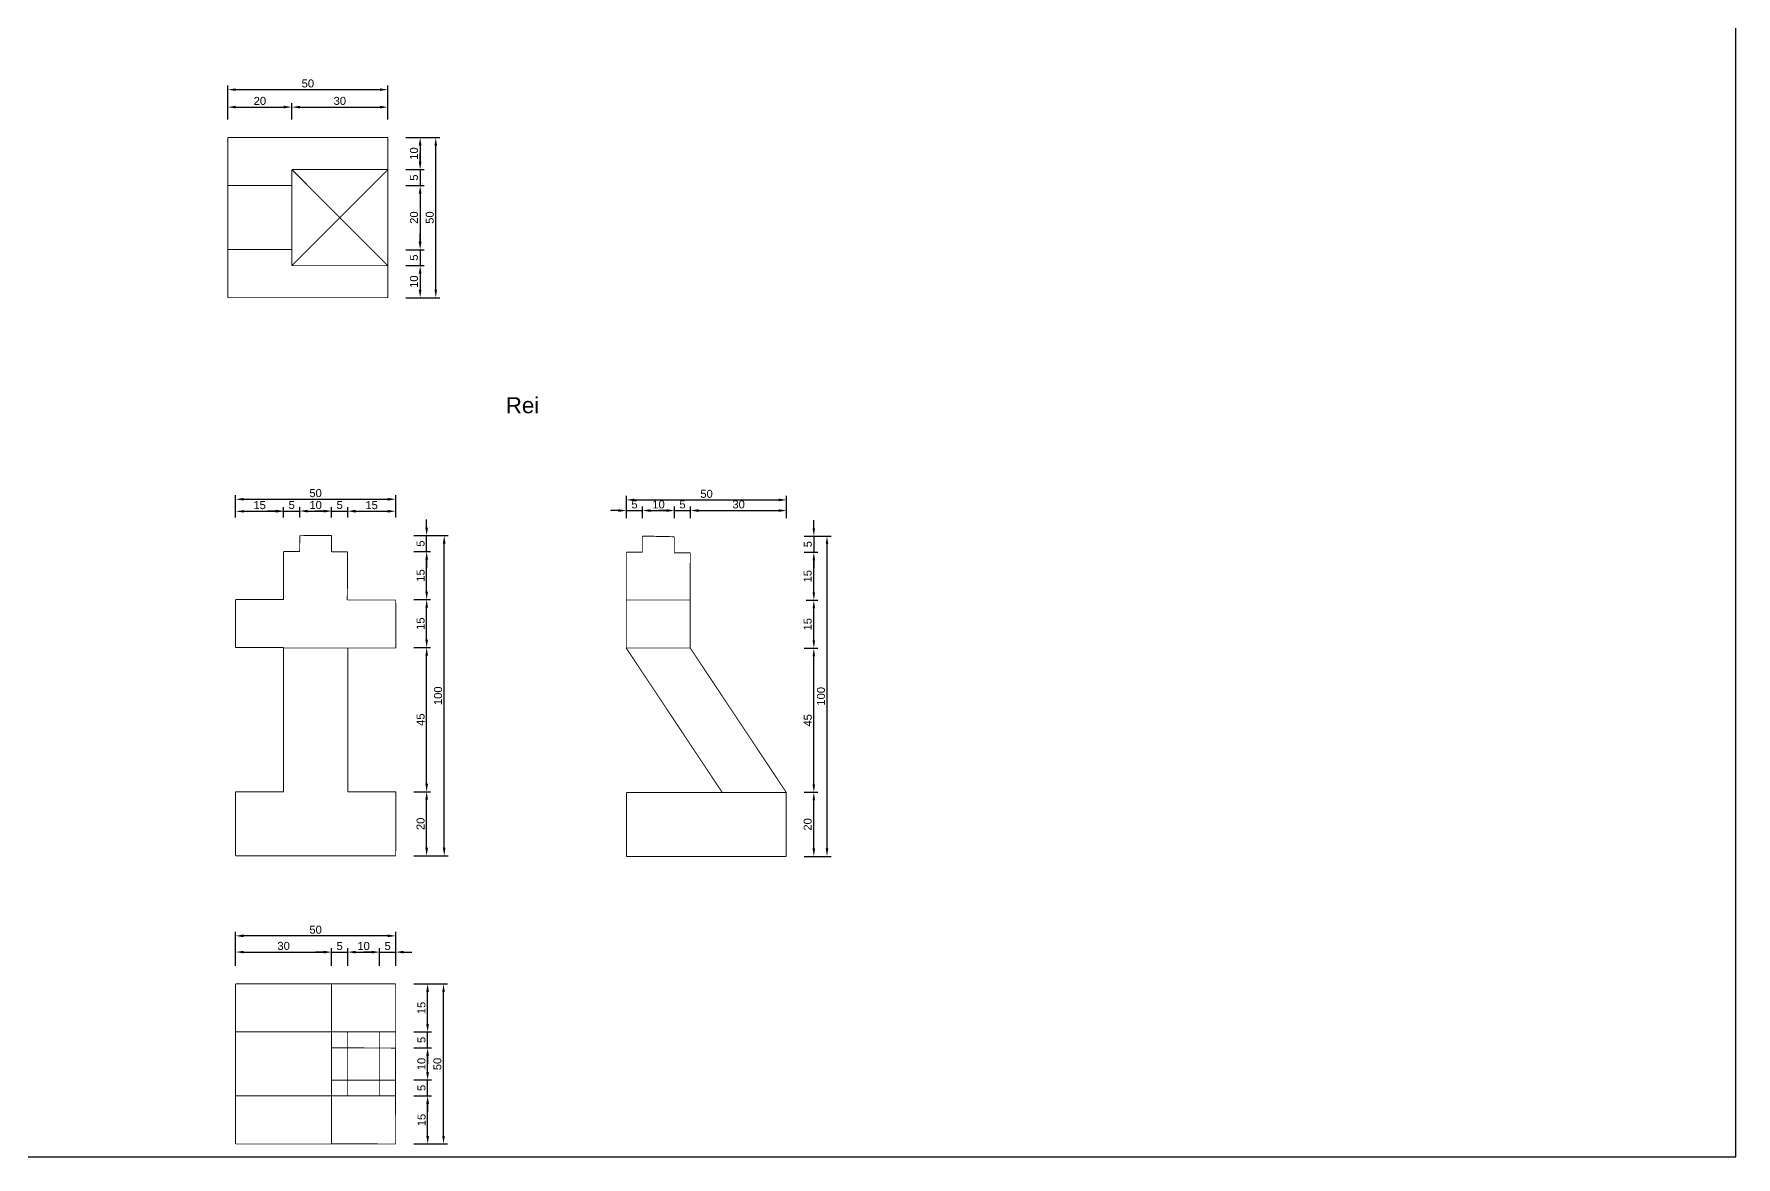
# Model space of a CAD drawing. Header units: millimetres. Extents: x 30 to 267, y 21 to 189.
# Drawn here: x 148.5 to 267.3, y 21 to 99.4 of the extents above; entities that cross this region are included whole.
import ezdxf

# ---------------------------------------------------------------- set-up
doc = ezdxf.new("R2010")
doc.units = ezdxf.units.MM
doc.styles.add('Anotativo', font='arial.ttf')
doc.styles.get("Standard").update_dxf_attribs({"font": 'arial.ttf'})
doc.dimstyles.new('ISO-25', dxfattribs={"dimtxt": 2.5, "dimasz": 2.5, "dimexe": 1.25, "dimexo": 0.625, "dimtad": 1, "dimtxsty": 'Standard', "dimcen": 2.5, "dimadec": 0, "dimazin": 0, "dimtfac": 1, "dimtmove": 0, "dimatfit": 1, "dimfxl": 1, "dimarcsym": 0})

# ---------------------------------------------------------------- blocks, each defined once
blk = doc.blocks.new('*D290')
at = {"color": 0, "lineweight": -2, "transparency": 16777216}
for p, q in [((175.01, 33.08), (177.37, 33.08)), ((177.09, 22.46), (177.09, 32.52)), ((175.01, 21.91), (177.37, 21.91))]:
    blk.add_line(p, q, dxfattribs=at)
at = {"color": 0, "transparency": 16777216}
for points in [[(177, 32.52), (177.18, 32.52), (177.09, 33.08)], [(177, 22.46), (177.18, 22.46), (177.09, 21.91)]]:
    blk.add_solid(points, dxfattribs=at)
at = {"layer": 'Defpoints', "color": 0, "transparency": 16777216}
for p in [(174.87, 33.08), (177.09, 33.08), (174.87, 21.91)]:
    blk.add_point(p, dxfattribs=at)
at = {"color": 0, "transparency": 16777216, "insert": (176.66, 27.49), "char_height": 0.559, "attachment_point": 5, "rotation": 90}
blk.add_mtext('50', dxfattribs=at)
blk = doc.blocks.new('*D291')
at = {"color": 0, "lineweight": -2, "transparency": 16777216}
for p, q in [((175.01, 25.26), (176.26, 25.26)), ((175.98, 22.46), (175.98, 24.7)), ((175.01, 21.91), (176.26, 21.91))]:
    blk.add_line(p, q, dxfattribs=at)
at = {"color": 0, "transparency": 16777216}
for points in [[(175.89, 24.7), (176.08, 24.7), (175.98, 25.26)], [(175.89, 22.46), (176.08, 22.46), (175.98, 21.91)]]:
    blk.add_solid(points, dxfattribs=at)
at = {"layer": 'Defpoints', "color": 0, "transparency": 16777216}
for p in [(174.87, 25.26), (175.98, 25.26), (174.87, 21.91)]:
    blk.add_point(p, dxfattribs=at)
at = {"color": 0, "transparency": 16777216, "insert": (175.56, 23.58), "char_height": 0.559, "attachment_point": 5, "rotation": 90}
blk.add_mtext('15', dxfattribs=at)
blk = doc.blocks.new('*D292')
at = {"color": 0, "lineweight": -2, "transparency": 16777216}
for p, q in [((175.98, 26.93), (175.98, 27.49)), ((175.01, 26.38), (176.26, 26.38)), ((175.98, 25.26), (175.98, 26.38)), ((175.01, 25.26), (176.26, 25.26)), ((175.98, 24.7), (175.98, 24.14))]:
    blk.add_line(p, q, dxfattribs=at)
at = {"color": 0, "transparency": 16777216}
for points in [[(175.88, 26.93), (176.07, 26.93), (175.98, 26.38)], [(175.88, 24.7), (176.07, 24.7), (175.98, 25.26)]]:
    blk.add_solid(points, dxfattribs=at)
at = {"layer": 'Defpoints', "color": 0, "transparency": 16777216}
for p in [(174.87, 26.38), (175.98, 26.38), (174.87, 25.26)]:
    blk.add_point(p, dxfattribs=at)
at = {"color": 0, "transparency": 16777216, "insert": (175.55, 25.82), "char_height": 0.559, "attachment_point": 5, "rotation": 90}
blk.add_mtext('5', dxfattribs=at)
blk = doc.blocks.new('*D293')
at = {"color": 0, "lineweight": -2, "transparency": 16777216}
for p, q in [((175.01, 28.61), (176.26, 28.61)), ((175.98, 26.93), (175.98, 28.05)), ((175.01, 26.38), (176.26, 26.38))]:
    blk.add_line(p, q, dxfattribs=at)
at = {"color": 0, "transparency": 16777216}
for points in [[(175.88, 28.05), (176.07, 28.05), (175.98, 28.61)], [(175.88, 26.93), (176.07, 26.93), (175.98, 26.38)]]:
    blk.add_solid(points, dxfattribs=at)
at = {"layer": 'Defpoints', "color": 0, "transparency": 16777216}
for p in [(174.87, 28.61), (175.98, 28.61), (174.87, 26.38)]:
    blk.add_point(p, dxfattribs=at)
at = {"color": 0, "transparency": 16777216, "insert": (175.55, 27.49), "char_height": 0.559, "attachment_point": 5, "rotation": 90}
blk.add_mtext('10', dxfattribs=at)
blk = doc.blocks.new('*D294')
at = {"color": 0, "lineweight": -2, "transparency": 16777216}
for p, q in [((175.01, 29.73), (176.26, 29.73)), ((175.98, 30.29), (175.98, 30.85)), ((175.98, 28.61), (175.98, 29.73)), ((175.01, 28.61), (176.26, 28.61)), ((175.98, 28.05), (175.98, 27.49))]:
    blk.add_line(p, q, dxfattribs=at)
at = {"color": 0, "transparency": 16777216}
for points in [[(175.88, 30.29), (176.07, 30.29), (175.98, 29.73)], [(175.88, 28.05), (176.07, 28.05), (175.98, 28.61)]]:
    blk.add_solid(points, dxfattribs=at)
at = {"layer": 'Defpoints', "color": 0, "transparency": 16777216}
for p in [(174.87, 29.73), (175.98, 29.73), (174.87, 28.61)]:
    blk.add_point(p, dxfattribs=at)
at = {"color": 0, "transparency": 16777216, "insert": (175.55, 29.17), "char_height": 0.559, "attachment_point": 5, "rotation": 90}
blk.add_mtext('5', dxfattribs=at)
blk = doc.blocks.new('*D295')
at = {"color": 0, "lineweight": -2, "transparency": 16777216}
for p, q in [((175.01, 33.08), (176.26, 33.08)), ((175.98, 30.29), (175.98, 32.52)), ((175.01, 29.73), (176.26, 29.73))]:
    blk.add_line(p, q, dxfattribs=at)
at = {"color": 0, "transparency": 16777216}
for points in [[(175.88, 32.52), (176.07, 32.52), (175.98, 33.08)], [(175.88, 30.29), (176.07, 30.29), (175.98, 29.73)]]:
    blk.add_solid(points, dxfattribs=at)
at = {"layer": 'Defpoints', "color": 0, "transparency": 16777216}
for p in [(174.87, 33.08), (175.98, 33.08), (174.87, 29.73)]:
    blk.add_point(p, dxfattribs=at)
at = {"color": 0, "transparency": 16777216, "insert": (175.55, 31.4), "char_height": 0.559, "attachment_point": 5, "rotation": 90}
blk.add_mtext('15', dxfattribs=at)
blk = doc.blocks.new('*D296')
at = {"color": 0, "lineweight": -2, "transparency": 16777216}
for p, q in [((162.58, 34.34), (162.58, 36.71)), ((173.19, 36.43), (163.13, 36.43)), ((173.75, 34.34), (173.75, 36.71))]:
    blk.add_line(p, q, dxfattribs=at)
at = {"color": 0, "transparency": 16777216}
for points in [[(163.13, 36.53), (163.13, 36.34), (162.58, 36.43)], [(173.19, 36.53), (173.19, 36.34), (173.75, 36.43)]]:
    blk.add_solid(points, dxfattribs=at)
at = {"layer": 'Defpoints', "color": 0, "transparency": 16777216}
for p in [(162.58, 36.43), (162.58, 34.2), (173.75, 34.2)]:
    blk.add_point(p, dxfattribs=at)
at = {"color": 0, "transparency": 16777216, "insert": (168.16, 36.86), "char_height": 0.559, "attachment_point": 5}
blk.add_mtext('50', dxfattribs=at)
blk = doc.blocks.new('*D297')
at = {"color": 0, "lineweight": -2, "transparency": 16777216}
for p, q in [((162.58, 34.34), (162.58, 35.58)), ((163.13, 35.3), (168.72, 35.3)), ((169.28, 34.34), (169.28, 35.58))]:
    blk.add_line(p, q, dxfattribs=at)
at = {"color": 0, "transparency": 16777216}
for points in [[(163.13, 35.39), (163.13, 35.21), (162.58, 35.3)], [(168.72, 35.39), (168.72, 35.21), (169.28, 35.3)]]:
    blk.add_solid(points, dxfattribs=at)
at = {"layer": 'Defpoints', "color": 0, "transparency": 16777216}
for p in [(169.28, 35.3), (162.58, 34.2), (169.28, 34.2)]:
    blk.add_point(p, dxfattribs=at)
at = {"color": 0, "transparency": 16777216, "insert": (165.93, 35.73), "char_height": 0.559, "attachment_point": 5}
blk.add_mtext('30', dxfattribs=at)
blk = doc.blocks.new('*D298')
at = {"color": 0, "lineweight": -2, "transparency": 16777216}
for p, q in [((168.72, 35.3), (168.16, 35.3)), ((169.28, 34.34), (169.28, 35.58)), ((169.28, 35.3), (170.4, 35.3)), ((170.4, 34.34), (170.4, 35.58)), ((170.96, 35.3), (171.51, 35.3))]:
    blk.add_line(p, q, dxfattribs=at)
at = {"color": 0, "transparency": 16777216}
for points in [[(168.72, 35.39), (168.72, 35.2), (169.28, 35.3)], [(170.96, 35.39), (170.96, 35.2), (170.4, 35.3)]]:
    blk.add_solid(points, dxfattribs=at)
at = {"layer": 'Defpoints', "color": 0, "transparency": 16777216}
for p in [(170.4, 35.3), (169.28, 34.2), (170.4, 34.2)]:
    blk.add_point(p, dxfattribs=at)
at = {"color": 0, "transparency": 16777216, "insert": (169.84, 35.72), "char_height": 0.559, "attachment_point": 5}
blk.add_mtext('5', dxfattribs=at)
blk = doc.blocks.new('*D299')
at = {"color": 0, "lineweight": -2, "transparency": 16777216}
for p, q in [((170.4, 34.34), (170.4, 35.58)), ((170.96, 35.3), (172.07, 35.3)), ((172.63, 34.34), (172.63, 35.58))]:
    blk.add_line(p, q, dxfattribs=at)
at = {"color": 0, "transparency": 16777216}
for points in [[(170.96, 35.39), (170.96, 35.2), (170.4, 35.3)], [(172.07, 35.39), (172.07, 35.2), (172.63, 35.3)]]:
    blk.add_solid(points, dxfattribs=at)
at = {"layer": 'Defpoints', "color": 0, "transparency": 16777216}
for p in [(172.63, 35.3), (170.4, 34.2), (172.63, 34.2)]:
    blk.add_point(p, dxfattribs=at)
at = {"color": 0, "transparency": 16777216, "insert": (171.51, 35.72), "char_height": 0.559, "attachment_point": 5}
blk.add_mtext('10', dxfattribs=at)
blk = doc.blocks.new('*D300')
at = {"color": 0, "lineweight": -2, "transparency": 16777216}
for p, q in [((172.07, 35.3), (171.51, 35.3)), ((172.63, 34.34), (172.63, 35.58)), ((172.63, 35.3), (173.75, 35.3)), ((173.75, 34.34), (173.75, 35.58)), ((174.31, 35.3), (174.87, 35.3))]:
    blk.add_line(p, q, dxfattribs=at)
at = {"color": 0, "transparency": 16777216}
for points in [[(172.07, 35.39), (172.07, 35.2), (172.63, 35.3)], [(174.31, 35.39), (174.31, 35.2), (173.75, 35.3)]]:
    blk.add_solid(points, dxfattribs=at)
at = {"layer": 'Defpoints', "color": 0, "transparency": 16777216}
for p in [(173.75, 35.3), (172.63, 34.2), (173.75, 34.2)]:
    blk.add_point(p, dxfattribs=at)
at = {"color": 0, "transparency": 16777216, "insert": (173.19, 35.72), "char_height": 0.559, "attachment_point": 5}
blk.add_mtext('5', dxfattribs=at)
blk = doc.blocks.new('*D301')
at = {"color": 0, "lineweight": -2, "transparency": 16777216}
for p, q in [((175.01, 64.37), (177.41, 64.37)), ((177.14, 42.58), (177.14, 63.81)), ((175.01, 42.02), (177.41, 42.02))]:
    blk.add_line(p, q, dxfattribs=at)
at = {"color": 0, "transparency": 16777216}
for points in [[(177.04, 63.81), (177.23, 63.81), (177.14, 64.37)], [(177.04, 42.58), (177.23, 42.58), (177.14, 42.02)]]:
    blk.add_solid(points, dxfattribs=at)
at = {"layer": 'Defpoints', "color": 0, "transparency": 16777216}
for p in [(174.87, 64.37), (177.14, 64.37), (174.87, 42.02)]:
    blk.add_point(p, dxfattribs=at)
at = {"color": 0, "transparency": 16777216, "insert": (176.71, 53.19), "char_height": 0.559, "attachment_point": 5, "rotation": 90}
blk.add_mtext('100', dxfattribs=at)
blk = doc.blocks.new('*D302')
at = {"color": 0, "lineweight": -2, "transparency": 16777216}
for p, q in [((175.01, 46.49), (176.19, 46.49)), ((175.91, 42.58), (175.91, 45.93)), ((175.01, 42.02), (176.19, 42.02))]:
    blk.add_line(p, q, dxfattribs=at)
at = {"color": 0, "transparency": 16777216}
for points in [[(175.82, 45.93), (176.01, 45.93), (175.91, 46.49)], [(175.82, 42.58), (176.01, 42.58), (175.91, 42.02)]]:
    blk.add_solid(points, dxfattribs=at)
at = {"layer": 'Defpoints', "color": 0, "transparency": 16777216}
for p in [(174.87, 46.49), (175.91, 46.49), (174.87, 42.02)]:
    blk.add_point(p, dxfattribs=at)
at = {"color": 0, "transparency": 16777216, "insert": (175.49, 44.25), "char_height": 0.559, "attachment_point": 5, "rotation": 90}
blk.add_mtext('20', dxfattribs=at)
blk = doc.blocks.new('*D303')
at = {"color": 0, "lineweight": -2, "transparency": 16777216}
for p, q in [((175.01, 56.55), (176.19, 56.55)), ((175.91, 47.05), (175.91, 55.99)), ((175.01, 46.49), (176.19, 46.49))]:
    blk.add_line(p, q, dxfattribs=at)
at = {"color": 0, "transparency": 16777216}
for points in [[(175.82, 55.99), (176.01, 55.99), (175.91, 56.55)], [(175.82, 47.05), (176.01, 47.05), (175.91, 46.49)]]:
    blk.add_solid(points, dxfattribs=at)
at = {"layer": 'Defpoints', "color": 0, "transparency": 16777216}
for p in [(174.87, 56.55), (175.91, 56.55), (174.87, 46.49)]:
    blk.add_point(p, dxfattribs=at)
at = {"color": 0, "transparency": 16777216, "insert": (175.49, 51.52), "char_height": 0.559, "attachment_point": 5, "rotation": 90}
blk.add_mtext('45', dxfattribs=at)
blk = doc.blocks.new('*D304')
at = {"color": 0, "lineweight": -2, "transparency": 16777216}
for p, q in [((175.01, 59.9), (176.19, 59.9)), ((175.91, 57.11), (175.91, 59.34)), ((175.01, 56.55), (176.19, 56.55))]:
    blk.add_line(p, q, dxfattribs=at)
at = {"color": 0, "transparency": 16777216}
for points in [[(175.82, 59.34), (176.01, 59.34), (175.91, 59.9)], [(175.82, 57.11), (176.01, 57.11), (175.91, 56.55)]]:
    blk.add_solid(points, dxfattribs=at)
at = {"layer": 'Defpoints', "color": 0, "transparency": 16777216}
for p in [(174.87, 59.9), (175.91, 59.9), (174.87, 56.55)]:
    blk.add_point(p, dxfattribs=at)
at = {"color": 0, "transparency": 16777216, "insert": (175.49, 58.22), "char_height": 0.559, "attachment_point": 5, "rotation": 90}
blk.add_mtext('15', dxfattribs=at)
blk = doc.blocks.new('*D305')
at = {"color": 0, "lineweight": -2, "transparency": 16777216}
for p, q in [((175.01, 63.25), (176.19, 63.25)), ((175.91, 60.46), (175.91, 62.69)), ((175.01, 59.9), (176.19, 59.9))]:
    blk.add_line(p, q, dxfattribs=at)
at = {"color": 0, "transparency": 16777216}
for points in [[(175.82, 62.69), (176.01, 62.69), (175.91, 63.25)], [(175.82, 60.46), (176.01, 60.46), (175.91, 59.9)]]:
    blk.add_solid(points, dxfattribs=at)
at = {"layer": 'Defpoints', "color": 0, "transparency": 16777216}
for p in [(174.87, 63.25), (175.91, 63.25), (174.87, 59.9)]:
    blk.add_point(p, dxfattribs=at)
at = {"color": 0, "transparency": 16777216, "insert": (175.49, 61.58), "char_height": 0.559, "attachment_point": 5, "rotation": 90}
blk.add_mtext('15', dxfattribs=at)
blk = doc.blocks.new('*D306')
at = {"color": 0, "lineweight": -2, "transparency": 16777216}
for p, q in [((175.91, 64.93), (175.91, 65.49)), ((175.15, 64.37), (176.19, 64.37)), ((175.91, 63.25), (175.91, 64.37)), ((175.15, 63.25), (176.19, 63.25)), ((175.91, 62.69), (175.91, 62.13))]:
    blk.add_line(p, q, dxfattribs=at)
at = {"color": 0, "transparency": 16777216}
for points in [[(175.82, 64.93), (176.01, 64.93), (175.91, 64.37)], [(175.82, 62.69), (176.01, 62.69), (175.91, 63.25)]]:
    blk.add_solid(points, dxfattribs=at)
at = {"layer": 'Defpoints', "color": 0, "transparency": 16777216}
for p in [(175.01, 64.37), (175.91, 64.37), (175.01, 63.25)]:
    blk.add_point(p, dxfattribs=at)
at = {"color": 0, "transparency": 16777216, "insert": (175.49, 63.81), "char_height": 0.559, "attachment_point": 5, "rotation": 90}
blk.add_mtext('5', dxfattribs=at)
blk = doc.blocks.new('*D307')
at = {"color": 0, "lineweight": -2, "transparency": 16777216}
for p, q in [((162.58, 65.63), (162.58, 67.18)), ((163.14, 66.9), (173.19, 66.9)), ((173.75, 65.63), (173.75, 67.18))]:
    blk.add_line(p, q, dxfattribs=at)
at = {"color": 0, "transparency": 16777216}
for points in [[(163.14, 67), (163.14, 66.81), (162.58, 66.9)], [(173.19, 67), (173.19, 66.81), (173.75, 66.9)]]:
    blk.add_solid(points, dxfattribs=at)
at = {"layer": 'Defpoints', "color": 0, "transparency": 16777216}
for p in [(173.75, 66.9), (162.58, 65.49), (173.75, 65.49)]:
    blk.add_point(p, dxfattribs=at)
at = {"color": 0, "transparency": 16777216, "insert": (168.16, 67.33), "char_height": 0.559, "attachment_point": 5}
blk.add_mtext('50', dxfattribs=at)
blk = doc.blocks.new('*D308')
at = {"color": 0, "lineweight": -2, "transparency": 16777216}
for p, q in [((162.58, 65.63), (162.58, 66.34)), ((163.14, 66.06), (165.37, 66.06)), ((165.93, 65.63), (165.93, 66.34))]:
    blk.add_line(p, q, dxfattribs=at)
at = {"color": 0, "transparency": 16777216}
for points in [[(163.14, 66.15), (163.14, 65.97), (162.58, 66.06)], [(165.37, 66.15), (165.37, 65.97), (165.93, 66.06)]]:
    blk.add_solid(points, dxfattribs=at)
at = {"layer": 'Defpoints', "color": 0, "transparency": 16777216}
for p in [(162.58, 65.49), (165.93, 66.06), (165.93, 65.49)]:
    blk.add_point(p, dxfattribs=at)
at = {"color": 0, "transparency": 16777216, "insert": (164.25, 66.49), "char_height": 0.559, "attachment_point": 5}
blk.add_mtext('15', dxfattribs=at)
blk = doc.blocks.new('*D309')
at = {"color": 0, "lineweight": -2, "transparency": 16777216}
for p, q in [((165.37, 66.08), (164.81, 66.08)), ((165.93, 65.63), (165.93, 66.36)), ((165.93, 66.08), (167.05, 66.08)), ((167.05, 65.63), (167.05, 66.36)), ((167.6, 66.08), (168.16, 66.08))]:
    blk.add_line(p, q, dxfattribs=at)
at = {"color": 0, "transparency": 16777216}
for points in [[(165.37, 66.17), (165.37, 65.98), (165.93, 66.08)], [(167.6, 66.17), (167.6, 65.98), (167.05, 66.08)]]:
    blk.add_solid(points, dxfattribs=at)
at = {"layer": 'Defpoints', "color": 0, "transparency": 16777216}
for p in [(165.93, 65.49), (167.05, 66.08), (167.05, 65.49)]:
    blk.add_point(p, dxfattribs=at)
at = {"color": 0, "transparency": 16777216, "insert": (166.49, 66.5), "char_height": 0.559, "attachment_point": 5}
blk.add_mtext('5', dxfattribs=at)
blk = doc.blocks.new('*D310')
at = {"color": 0, "lineweight": -2, "transparency": 16777216}
for p, q in [((167.05, 65.63), (167.05, 66.36)), ((167.6, 66.08), (168.72, 66.08)), ((169.28, 65.63), (169.28, 66.36))]:
    blk.add_line(p, q, dxfattribs=at)
at = {"color": 0, "transparency": 16777216}
for points in [[(167.6, 66.17), (167.6, 65.98), (167.05, 66.08)], [(168.72, 66.17), (168.72, 65.98), (169.28, 66.08)]]:
    blk.add_solid(points, dxfattribs=at)
at = {"layer": 'Defpoints', "color": 0, "transparency": 16777216}
for p in [(167.05, 65.49), (169.28, 66.08), (169.28, 65.49)]:
    blk.add_point(p, dxfattribs=at)
at = {"color": 0, "transparency": 16777216, "insert": (168.16, 66.5), "char_height": 0.559, "attachment_point": 5}
blk.add_mtext('10', dxfattribs=at)
blk = doc.blocks.new('*D311')
at = {"color": 0, "lineweight": -2, "transparency": 16777216}
for p, q in [((168.72, 66.07), (168.16, 66.07)), ((169.28, 65.63), (169.28, 66.35)), ((169.28, 66.07), (170.4, 66.07)), ((170.4, 65.63), (170.4, 66.35)), ((170.96, 66.07), (171.52, 66.07))]:
    blk.add_line(p, q, dxfattribs=at)
at = {"color": 0, "transparency": 16777216}
for points in [[(168.72, 66.17), (168.72, 65.98), (169.28, 66.07)], [(170.96, 66.17), (170.96, 65.98), (170.4, 66.07)]]:
    blk.add_solid(points, dxfattribs=at)
at = {"layer": 'Defpoints', "color": 0, "transparency": 16777216}
for p in [(169.28, 65.49), (170.4, 66.07), (170.4, 65.49)]:
    blk.add_point(p, dxfattribs=at)
at = {"color": 0, "transparency": 16777216, "insert": (169.84, 66.5), "char_height": 0.559, "attachment_point": 5}
blk.add_mtext('5', dxfattribs=at)
blk = doc.blocks.new('*D312')
at = {"color": 0, "lineweight": -2, "transparency": 16777216}
for p, q in [((170.4, 65.63), (170.4, 66.35)), ((170.96, 66.07), (173.19, 66.07)), ((173.75, 65.63), (173.75, 66.35))]:
    blk.add_line(p, q, dxfattribs=at)
at = {"color": 0, "transparency": 16777216}
for points in [[(170.96, 66.16), (170.96, 65.97), (170.4, 66.07)], [(173.19, 66.16), (173.19, 65.97), (173.75, 66.07)]]:
    blk.add_solid(points, dxfattribs=at)
at = {"layer": 'Defpoints', "color": 0, "transparency": 16777216}
for p in [(170.4, 65.49), (173.75, 66.07), (173.75, 65.49)]:
    blk.add_point(p, dxfattribs=at)
at = {"color": 0, "transparency": 16777216, "insert": (172.07, 66.49), "char_height": 0.559, "attachment_point": 5}
blk.add_mtext('15', dxfattribs=at)
blk = doc.blocks.new('*D313')
at = {"color": 0, "lineweight": -2, "transparency": 16777216}
for p, q in [((202.27, 64.32), (204.14, 64.32)), ((203.86, 42.53), (203.86, 63.77)), ((202.27, 41.98), (204.14, 41.98))]:
    blk.add_line(p, q, dxfattribs=at)
at = {"color": 0, "transparency": 16777216}
for points in [[(203.77, 63.77), (203.95, 63.77), (203.86, 64.32)], [(203.77, 42.53), (203.95, 42.53), (203.86, 41.98)]]:
    blk.add_solid(points, dxfattribs=at)
at = {"layer": 'Defpoints', "color": 0, "transparency": 16777216}
for p in [(202.13, 64.32), (203.86, 64.32), (202.13, 41.98)]:
    blk.add_point(p, dxfattribs=at)
at = {"color": 0, "transparency": 16777216, "insert": (203.44, 53.15), "char_height": 0.559, "attachment_point": 5, "rotation": 90}
blk.add_mtext('100', dxfattribs=at)
blk = doc.blocks.new('*D314')
at = {"color": 0, "lineweight": -2, "transparency": 16777216}
for p, q in [((202.27, 46.45), (203.22, 46.45)), ((202.94, 42.53), (202.94, 45.89)), ((202.27, 41.98), (203.22, 41.98))]:
    blk.add_line(p, q, dxfattribs=at)
at = {"color": 0, "transparency": 16777216}
for points in [[(202.85, 45.89), (203.03, 45.89), (202.94, 46.45)], [(202.85, 42.53), (203.03, 42.53), (202.94, 41.98)]]:
    blk.add_solid(points, dxfattribs=at)
at = {"layer": 'Defpoints', "color": 0, "transparency": 16777216}
for p in [(202.13, 46.45), (202.94, 46.45), (202.13, 41.98)]:
    blk.add_point(p, dxfattribs=at)
at = {"color": 0, "transparency": 16777216, "insert": (202.51, 44.21), "char_height": 0.559, "attachment_point": 5, "rotation": 90}
blk.add_mtext('20', dxfattribs=at)
blk = doc.blocks.new('*D315')
at = {"color": 0, "lineweight": -2, "transparency": 16777216}
for p, q in [((202.27, 56.5), (203.22, 56.5)), ((202.94, 47), (202.94, 55.94)), ((202.27, 46.45), (203.22, 46.45))]:
    blk.add_line(p, q, dxfattribs=at)
at = {"color": 0, "transparency": 16777216}
for points in [[(202.85, 55.94), (203.03, 55.94), (202.94, 56.5)], [(202.85, 47), (203.03, 47), (202.94, 46.45)]]:
    blk.add_solid(points, dxfattribs=at)
at = {"layer": 'Defpoints', "color": 0, "transparency": 16777216}
for p in [(202.13, 56.5), (202.94, 56.5), (202.13, 46.45)]:
    blk.add_point(p, dxfattribs=at)
at = {"color": 0, "transparency": 16777216, "insert": (202.52, 51.47), "char_height": 0.559, "attachment_point": 5, "rotation": 90}
blk.add_mtext('45', dxfattribs=at)
blk = doc.blocks.new('*D316')
at = {"color": 0, "lineweight": -2, "transparency": 16777216}
for p, q in [((202.41, 59.85), (203.22, 59.85)), ((202.94, 57.06), (202.94, 59.3)), ((202.41, 56.5), (203.22, 56.5))]:
    blk.add_line(p, q, dxfattribs=at)
at = {"color": 0, "transparency": 16777216}
for points in [[(202.85, 59.3), (203.03, 59.3), (202.94, 59.85)], [(202.85, 57.06), (203.03, 57.06), (202.94, 56.5)]]:
    blk.add_solid(points, dxfattribs=at)
at = {"layer": 'Defpoints', "color": 0, "transparency": 16777216}
for p in [(202.27, 59.85), (202.94, 59.85), (202.27, 56.5)]:
    blk.add_point(p, dxfattribs=at)
at = {"color": 0, "transparency": 16777216, "insert": (202.51, 58.18), "char_height": 0.559, "attachment_point": 5, "rotation": 90}
blk.add_mtext('15', dxfattribs=at)
blk = doc.blocks.new('*D317')
at = {"color": 0, "lineweight": -2, "transparency": 16777216}
for p, q in [((202.55, 63.21), (203.22, 63.21)), ((202.94, 60.41), (202.94, 62.65)), ((202.55, 59.85), (203.22, 59.85))]:
    blk.add_line(p, q, dxfattribs=at)
at = {"color": 0, "transparency": 16777216}
for points in [[(202.85, 62.65), (203.03, 62.65), (202.94, 63.21)], [(202.85, 60.41), (203.03, 60.41), (202.94, 59.85)]]:
    blk.add_solid(points, dxfattribs=at)
at = {"layer": 'Defpoints', "color": 0, "transparency": 16777216}
for p in [(202.41, 63.21), (202.94, 63.21), (202.41, 59.85)]:
    blk.add_point(p, dxfattribs=at)
at = {"color": 0, "transparency": 16777216, "insert": (202.51, 61.53), "char_height": 0.559, "attachment_point": 5, "rotation": 90}
blk.add_mtext('15', dxfattribs=at)
blk = doc.blocks.new('*D318')
at = {"color": 0, "lineweight": -2, "transparency": 16777216}
for p, q in [((202.94, 64.88), (202.94, 65.44)), ((202.27, 64.32), (203.22, 64.32)), ((202.94, 64.32), (202.94, 63.21)), ((202.27, 63.21), (203.22, 63.21)), ((202.94, 62.65), (202.94, 62.09))]:
    blk.add_line(p, q, dxfattribs=at)
at = {"color": 0, "transparency": 16777216}
for points in [[(202.85, 64.88), (203.03, 64.88), (202.94, 64.32)], [(202.85, 62.65), (203.03, 62.65), (202.94, 63.21)]]:
    blk.add_solid(points, dxfattribs=at)
at = {"layer": 'Defpoints', "color": 0, "transparency": 16777216}
for p in [(202.13, 64.32), (202.13, 63.21), (202.94, 63.21)]:
    blk.add_point(p, dxfattribs=at)
at = {"color": 0, "transparency": 16777216, "insert": (202.52, 63.77), "char_height": 0.559, "attachment_point": 5, "rotation": 90}
blk.add_mtext('5', dxfattribs=at)
blk = doc.blocks.new('*D319')
at = {"color": 0, "lineweight": -2, "transparency": 16777216}
for p, q in [((189.86, 65.58), (189.86, 67.14)), ((190.42, 66.86), (200.48, 66.86)), ((201.04, 65.58), (201.04, 67.14))]:
    blk.add_line(p, q, dxfattribs=at)
at = {"color": 0, "transparency": 16777216}
for points in [[(190.42, 66.95), (190.42, 66.76), (189.86, 66.86)], [(200.48, 66.95), (200.48, 66.76), (201.04, 66.86)]]:
    blk.add_solid(points, dxfattribs=at)
at = {"layer": 'Defpoints', "color": 0, "transparency": 16777216}
for p in [(201.04, 66.86), (189.86, 65.44), (201.04, 65.44)]:
    blk.add_point(p, dxfattribs=at)
at = {"color": 0, "transparency": 16777216, "insert": (195.45, 67.28), "char_height": 0.559, "attachment_point": 5}
blk.add_mtext('50', dxfattribs=at)
blk = doc.blocks.new('*D320')
at = {"color": 0, "lineweight": -2, "transparency": 16777216}
for p, q in [((189.3, 66.11), (188.75, 66.11)), ((189.86, 65.58), (189.86, 66.39)), ((189.86, 66.11), (190.98, 66.11)), ((190.98, 65.58), (190.98, 66.39)), ((191.54, 66.11), (192.1, 66.11))]:
    blk.add_line(p, q, dxfattribs=at)
at = {"color": 0, "transparency": 16777216}
for points in [[(189.3, 66.21), (189.3, 66.02), (189.86, 66.11)], [(191.54, 66.21), (191.54, 66.02), (190.98, 66.11)]]:
    blk.add_solid(points, dxfattribs=at)
at = {"layer": 'Defpoints', "color": 0, "transparency": 16777216}
for p in [(189.86, 65.44), (190.98, 66.11), (190.98, 65.44)]:
    blk.add_point(p, dxfattribs=at)
at = {"color": 0, "transparency": 16777216, "insert": (190.42, 66.54), "char_height": 0.559, "attachment_point": 5}
blk.add_mtext('5', dxfattribs=at)
blk = doc.blocks.new('*D321')
at = {"color": 0, "lineweight": -2, "transparency": 16777216}
for p, q in [((190.98, 65.58), (190.98, 66.39)), ((191.54, 66.11), (192.66, 66.11)), ((193.22, 65.58), (193.22, 66.39))]:
    blk.add_line(p, q, dxfattribs=at)
at = {"color": 0, "transparency": 16777216}
for points in [[(191.54, 66.21), (191.54, 66.02), (190.98, 66.11)], [(192.66, 66.21), (192.66, 66.02), (193.22, 66.11)]]:
    blk.add_solid(points, dxfattribs=at)
at = {"layer": 'Defpoints', "color": 0, "transparency": 16777216}
for p in [(190.98, 65.44), (193.22, 66.11), (193.22, 65.44)]:
    blk.add_point(p, dxfattribs=at)
at = {"color": 0, "transparency": 16777216, "insert": (192.1, 66.54), "char_height": 0.559, "attachment_point": 5}
blk.add_mtext('10', dxfattribs=at)
blk = doc.blocks.new('*D322')
at = {"color": 0, "lineweight": -2, "transparency": 16777216}
for p, q in [((192.66, 66.11), (192.1, 66.11)), ((193.22, 65.58), (193.22, 66.39)), ((193.22, 66.11), (194.33, 66.11)), ((194.33, 65.58), (194.33, 66.39)), ((194.89, 66.11), (195.45, 66.11))]:
    blk.add_line(p, q, dxfattribs=at)
at = {"color": 0, "transparency": 16777216}
for points in [[(192.66, 66.21), (192.66, 66.02), (193.22, 66.11)], [(194.89, 66.21), (194.89, 66.02), (194.33, 66.11)]]:
    blk.add_solid(points, dxfattribs=at)
at = {"layer": 'Defpoints', "color": 0, "transparency": 16777216}
for p in [(193.22, 65.44), (194.33, 66.11), (194.33, 65.44)]:
    blk.add_point(p, dxfattribs=at)
at = {"color": 0, "transparency": 16777216, "insert": (193.77, 66.54), "char_height": 0.559, "attachment_point": 5}
blk.add_mtext('5', dxfattribs=at)
blk = doc.blocks.new('*D323')
at = {"color": 0, "lineweight": -2, "transparency": 16777216}
for p, q in [((194.33, 65.58), (194.33, 66.39)), ((194.89, 66.11), (200.48, 66.11)), ((201.04, 65.58), (201.04, 66.39))]:
    blk.add_line(p, q, dxfattribs=at)
at = {"color": 0, "transparency": 16777216}
for points in [[(194.89, 66.21), (194.89, 66.02), (194.33, 66.11)], [(200.48, 66.21), (200.48, 66.02), (201.04, 66.11)]]:
    blk.add_solid(points, dxfattribs=at)
at = {"layer": 'Defpoints', "color": 0, "transparency": 16777216}
for p in [(194.33, 65.44), (201.04, 66.11), (201.04, 65.44)]:
    blk.add_point(p, dxfattribs=at)
at = {"color": 0, "transparency": 16777216, "insert": (197.69, 66.54), "char_height": 0.559, "attachment_point": 5}
blk.add_mtext('30', dxfattribs=at)
blk = doc.blocks.new('*D324')
at = {"color": 0, "lineweight": -2, "transparency": 16777216}
for p, q in [((174.46, 92.15), (176.83, 92.15)), ((176.55, 81.53), (176.55, 91.59)), ((174.46, 80.97), (176.83, 80.97))]:
    blk.add_line(p, q, dxfattribs=at)
at = {"color": 0, "transparency": 16777216}
for points in [[(176.46, 91.59), (176.64, 91.59), (176.55, 92.15)], [(176.46, 81.53), (176.64, 81.53), (176.55, 80.97)]]:
    blk.add_solid(points, dxfattribs=at)
at = {"layer": 'Defpoints', "color": 0, "transparency": 16777216}
for p in [(174.32, 92.15), (176.55, 92.15), (174.32, 80.97)]:
    blk.add_point(p, dxfattribs=at)
at = {"color": 0, "transparency": 16777216, "insert": (176.13, 86.56), "char_height": 0.559, "attachment_point": 5, "rotation": 90}
blk.add_mtext('50', dxfattribs=at)
blk = doc.blocks.new('*D325')
at = {"color": 0, "lineweight": -2, "transparency": 16777216}
for p, q in [((174.46, 92.15), (175.74, 92.15)), ((175.46, 91.59), (175.46, 90.47)), ((174.46, 89.91), (175.74, 89.91))]:
    blk.add_line(p, q, dxfattribs=at)
at = {"color": 0, "transparency": 16777216}
for points in [[(175.36, 91.59), (175.55, 91.59), (175.46, 92.15)], [(175.36, 90.47), (175.55, 90.47), (175.46, 89.91)]]:
    blk.add_solid(points, dxfattribs=at)
at = {"layer": 'Defpoints', "color": 0, "transparency": 16777216}
for p in [(174.32, 92.15), (174.32, 89.91), (175.46, 89.91)]:
    blk.add_point(p, dxfattribs=at)
at = {"color": 0, "transparency": 16777216, "insert": (175.03, 91.03), "char_height": 0.559, "attachment_point": 5, "rotation": 90}
blk.add_mtext('10', dxfattribs=at)
blk = doc.blocks.new('*D326')
at = {"color": 0, "lineweight": -2, "transparency": 16777216}
for p, q in [((175.46, 90.47), (175.46, 91.03)), ((174.46, 89.91), (175.74, 89.91)), ((175.46, 89.91), (175.46, 88.79)), ((174.46, 88.79), (175.74, 88.79)), ((175.46, 88.23), (175.46, 87.68))]:
    blk.add_line(p, q, dxfattribs=at)
at = {"color": 0, "transparency": 16777216}
for points in [[(175.36, 90.47), (175.55, 90.47), (175.46, 89.91)], [(175.36, 88.23), (175.55, 88.23), (175.46, 88.79)]]:
    blk.add_solid(points, dxfattribs=at)
at = {"layer": 'Defpoints', "color": 0, "transparency": 16777216}
for p in [(174.32, 89.91), (174.32, 88.79), (175.46, 88.79)]:
    blk.add_point(p, dxfattribs=at)
at = {"color": 0, "transparency": 16777216, "insert": (175.03, 89.35), "char_height": 0.559, "attachment_point": 5, "rotation": 90}
blk.add_mtext('5', dxfattribs=at)
blk = doc.blocks.new('*D327')
at = {"color": 0, "lineweight": -2, "transparency": 16777216}
for p, q in [((174.46, 88.79), (175.74, 88.79)), ((175.46, 88.23), (175.46, 84.88)), ((174.46, 84.32), (175.74, 84.32))]:
    blk.add_line(p, q, dxfattribs=at)
at = {"color": 0, "transparency": 16777216}
for points in [[(175.36, 88.23), (175.55, 88.23), (175.46, 88.79)], [(175.36, 84.88), (175.55, 84.88), (175.46, 84.32)]]:
    blk.add_solid(points, dxfattribs=at)
at = {"layer": 'Defpoints', "color": 0, "transparency": 16777216}
for p in [(174.32, 88.79), (174.32, 84.32), (175.46, 84.32)]:
    blk.add_point(p, dxfattribs=at)
at = {"color": 0, "transparency": 16777216, "insert": (175.03, 86.56), "char_height": 0.559, "attachment_point": 5, "rotation": 90}
blk.add_mtext('20', dxfattribs=at)
blk = doc.blocks.new('*D328')
at = {"color": 0, "lineweight": -2, "transparency": 16777216}
for p, q in [((175.46, 84.88), (175.46, 85.44)), ((174.46, 84.32), (175.74, 84.32)), ((174.46, 83.21), (175.74, 83.21)), ((175.46, 84.32), (175.46, 83.21)), ((175.46, 82.65), (175.46, 82.09))]:
    blk.add_line(p, q, dxfattribs=at)
at = {"color": 0, "transparency": 16777216}
for points in [[(175.36, 84.88), (175.55, 84.88), (175.46, 84.32)], [(175.36, 82.65), (175.55, 82.65), (175.46, 83.21)]]:
    blk.add_solid(points, dxfattribs=at)
at = {"layer": 'Defpoints', "color": 0, "transparency": 16777216}
for p in [(174.32, 84.32), (174.32, 83.21), (175.46, 83.21)]:
    blk.add_point(p, dxfattribs=at)
at = {"color": 0, "transparency": 16777216, "insert": (175.03, 83.77), "char_height": 0.559, "attachment_point": 5, "rotation": 90}
blk.add_mtext('5', dxfattribs=at)
blk = doc.blocks.new('*D329')
at = {"color": 0, "lineweight": -2, "transparency": 16777216}
for p, q in [((174.46, 83.21), (175.74, 83.21)), ((175.46, 82.65), (175.46, 81.53)), ((174.46, 80.97), (175.74, 80.97))]:
    blk.add_line(p, q, dxfattribs=at)
at = {"color": 0, "transparency": 16777216}
for points in [[(175.36, 82.65), (175.55, 82.65), (175.46, 83.21)], [(175.36, 81.53), (175.55, 81.53), (175.46, 80.97)]]:
    blk.add_solid(points, dxfattribs=at)
at = {"layer": 'Defpoints', "color": 0, "transparency": 16777216}
for p in [(174.32, 83.21), (174.32, 80.97), (175.46, 80.97)]:
    blk.add_point(p, dxfattribs=at)
at = {"color": 0, "transparency": 16777216, "insert": (175.03, 82.09), "char_height": 0.559, "attachment_point": 5, "rotation": 90}
blk.add_mtext('10', dxfattribs=at)
blk = doc.blocks.new('*D330')
at = {"color": 0, "lineweight": -2, "transparency": 16777216}
for p, q in [((162.03, 93.4), (162.03, 95.77)), ((162.59, 95.49), (172.65, 95.49)), ((173.21, 93.4), (173.21, 95.77))]:
    blk.add_line(p, q, dxfattribs=at)
at = {"color": 0, "transparency": 16777216}
for points in [[(162.59, 95.58), (162.59, 95.4), (162.03, 95.49)], [(172.65, 95.58), (172.65, 95.4), (173.21, 95.49)]]:
    blk.add_solid(points, dxfattribs=at)
at = {"layer": 'Defpoints', "color": 0, "transparency": 16777216}
for p in [(173.21, 95.49), (162.03, 93.26), (173.21, 93.26)]:
    blk.add_point(p, dxfattribs=at)
at = {"color": 0, "transparency": 16777216, "insert": (167.62, 95.92), "char_height": 0.559, "attachment_point": 5}
blk.add_mtext('50', dxfattribs=at)
blk = doc.blocks.new('*D331')
at = {"color": 0, "lineweight": -2, "transparency": 16777216}
for p, q in [((162.03, 93.4), (162.03, 94.55)), ((162.59, 94.27), (165.94, 94.27)), ((166.5, 93.4), (166.5, 94.55))]:
    blk.add_line(p, q, dxfattribs=at)
at = {"color": 0, "transparency": 16777216}
for points in [[(162.59, 94.37), (162.59, 94.18), (162.03, 94.27)], [(165.94, 94.37), (165.94, 94.18), (166.5, 94.27)]]:
    blk.add_solid(points, dxfattribs=at)
at = {"layer": 'Defpoints', "color": 0, "transparency": 16777216}
for p in [(166.5, 94.27), (162.03, 93.26), (166.5, 93.26)]:
    blk.add_point(p, dxfattribs=at)
at = {"color": 0, "transparency": 16777216, "insert": (164.27, 94.7), "char_height": 0.559, "attachment_point": 5}
blk.add_mtext('20', dxfattribs=at)
blk = doc.blocks.new('*D332')
at = {"color": 0, "lineweight": -2, "transparency": 16777216}
for p, q in [((166.5, 93.4), (166.5, 94.55)), ((167.06, 94.27), (172.65, 94.27)), ((173.21, 93.4), (173.21, 94.55))]:
    blk.add_line(p, q, dxfattribs=at)
at = {"color": 0, "transparency": 16777216}
for points in [[(167.06, 94.36), (167.06, 94.18), (166.5, 94.27)], [(172.65, 94.36), (172.65, 94.18), (173.21, 94.27)]]:
    blk.add_solid(points, dxfattribs=at)
at = {"layer": 'Defpoints', "color": 0, "transparency": 16777216}
for p in [(173.21, 94.27), (166.5, 93.26), (173.21, 93.26)]:
    blk.add_point(p, dxfattribs=at)
at = {"color": 0, "transparency": 16777216, "insert": (169.85, 94.7), "char_height": 0.559, "attachment_point": 5}
blk.add_mtext('30', dxfattribs=at)

msp = doc.modelspace()

# ---------------------------------------------------------------- linework, layer by layer
at = {"linetype": 'Continuous'}
msp.add_lwpolyline([(29.7011, 21.0016), (267.3096, 21.0016), (267.3096, 189.0141), (29.7011, 189.0141)], close=True, dxfattribs=at)
at = {"const_width": 0.067}
for points in [[(162.0314, 92.1459), (162.0346, 88.7936)], [(162.0314, 92.1459), (162.0346, 88.7936)], [(162.0314, 80.9714), (162.0314, 92.1459)], [(162.0314, 92.1459), (173.2059, 92.1459)], [(173.2059, 92.1459), (173.2059, 80.9714)], [(173.2059, 89.911), (166.507, 83.2063)], [(166.507, 89.911), (173.2059, 83.2063)], [(166.507, 89.911), (169.8594, 89.911)], [(166.507, 89.911), (166.507, 83.2063)], [(173.2118, 89.911), (166.507, 89.911)], [(173.2059, 88.7936), (173.2118, 89.911)], [(162.0346, 88.7936), (166.507, 88.7936)], [(166.507, 83.2063), (166.507, 86.5586)], [(162.0314, 80.9714), (162.0338, 84.3237)], [(162.0314, 80.9714), (162.0353, 84.3237)], [(162.0338, 84.3237), (166.507, 84.3237)], [(166.507, 83.2063), (173.2059, 83.2063)], [(173.2059, 80.9714), (162.0314, 80.9714)], [(167.0458, 63.2514), (167.0522, 64.3623)], [(169.2741, 64.3689), (167.0522, 64.3623)], [(169.2741, 63.2253), (169.2741, 64.3689)], [(190.9671, 64.3338), (193.2015, 64.2866)], [(190.9671, 63.2075), (190.9671, 64.3338)], [(193.2015, 64.2866), (193.2015, 63.1691)], [(165.9283, 63.2514), (165.9283, 59.8991)], [(165.9283, 63.2514), (167.0458, 63.2514)], [(170.3915, 63.2253), (169.2741, 63.2253)], [(170.3915, 63.2253), (170.3719, 59.873)], [(189.8496, 63.2075), (189.8496, 56.5207)], [(189.8496, 63.2075), (190.9671, 63.2075)], [(193.2015, 63.1691), (194.319, 63.1691)], [(194.319, 63.1691), (194.3107, 59.8731)], [(162.5757, 56.5467), (162.5759, 59.8991)], [(162.5759, 59.8991), (165.9283, 59.8991)], [(170.3719, 59.873), (173.7496, 59.873)], [(173.7496, 59.873), (173.7633, 56.5207)], [(194.3107, 59.8731), (189.8409, 59.8731)], [(194.3107, 56.5207), (194.3107, 59.8731)], [(165.9281, 56.5467), (162.5757, 56.5467)], [(165.9281, 56.5207), (165.9281, 56.5467)], [(165.9281, 46.4896), (165.9281, 56.5467)], [(170.4109, 56.5207), (165.9281, 56.5207)], [(170.4094, 46.4896), (170.4109, 56.5207)], [(173.7633, 56.5207), (170.4109, 56.5207)], [(189.8409, 56.5207), (194.3107, 56.5207)], [(196.5456, 46.441), (189.8409, 56.5207)], [(194.3107, 56.5207), (201.0154, 46.4457)], [(162.575, 42.0198), (162.5757, 46.4896)], [(162.5757, 46.4896), (165.9281, 46.4896)], [(173.7618, 46.4896), (170.4094, 46.4896)], [(173.7496, 42.0198), (173.7618, 46.4896)], [(201.016, 46.4457), (189.8637, 46.4456)], [(189.8637, 46.4456), (189.8637, 41.9759)], [(201.0154, 46.4457), (196.5456, 46.441)], [(201.0154, 41.9759), (201.016, 46.4457)], [(162.575, 42.0198), (173.7496, 42.0198)], [(201.0154, 41.9759), (189.8409, 41.9759)], [(162.575, 21.9056), (162.575, 33.0802)], [(162.575, 33.0802), (173.7496, 33.0802)], [(169.2798, 33.0802), (169.275, 29.7278)], [(169.2798, 21.9107), (169.2798, 33.0802)], [(173.7496, 33.0802), (173.7496, 21.9056)], [(162.575, 29.7278), (162.5781, 25.258)], [(169.275, 29.7278), (162.575, 29.7278)], [(169.275, 29.7278), (173.7496, 29.7278)], [(169.2798, 29.7278), (169.2775, 28.6104)], [(169.2798, 29.7278), (170.3972, 29.7206)], [(170.3972, 29.7206), (170.3972, 25.258)], [(172.6321, 25.2563), (172.6321, 29.7278)], [(173.7496, 29.7278), (173.7429, 25.258)], [(169.2775, 28.6104), (173.7479, 28.6037)], [(173.7479, 28.6037), (173.7425, 26.3688)], [(173.7425, 26.3688), (169.2798, 26.3688)], [(162.5781, 25.258), (169.2798, 25.258)], [(173.7429, 25.258), (169.2798, 25.258)], [(170.3972, 25.258), (172.6321, 25.2563)], [(173.7496, 21.9056), (173.7465, 25.258)], [(173.7496, 21.9056), (162.575, 21.9056)], [(173.7496, 21.9056), (169.2798, 21.9107)]]:
    msp.add_lwpolyline(points, dxfattribs=at)

# ---------------------------------------------------------------- texts
at = {"insert": (181.432, 74.0224), "char_height": 1.11745, "attachment_point": 1, "style": 'Anotativo'}
msp.add_mtext_dynamic_manual_height_columns('Rei', width=18.844347, gutter_width=5.5873, heights=[0], dxfattribs=at)

# ---------------------------------------------------------------- dimensions: what is measured, and where the dimension line sits
for base, p1, p2, picture, middle in [((173.2059, 95.4911), (162.0314, 93.2634), (173.2059, 93.2634), '*D330', (167.6187, 95.9161)), ((166.5012, 94.2737), (162.0314, 93.2634), (166.5012, 93.2634), '*D331', (164.2663, 94.6987)), ((173.2059, 94.2707), (166.5012, 93.2634), (173.2059, 93.2634), '*D332', (169.8536, 94.6959)), ((173.7509, 66.9033), (162.5763, 65.4863), (173.7509, 65.4863), '*D307', (168.1636, 67.3282)), ((165.9287, 66.0616), (162.5763, 65.4863), (165.9287, 65.4863), '*D308', (164.2525, 66.4866)), ((167.0461, 66.0772), (165.9287, 65.4863), (167.0461, 65.4863), '*D309', (166.4874, 66.501)), ((169.281, 66.0772), (167.0461, 65.4863), (169.281, 65.4863), '*D310', (168.1636, 66.5022)), ((170.3985, 66.0725), (169.281, 65.4863), (170.3985, 65.4863), '*D311', (169.8398, 66.4963)), ((173.7509, 66.0661), (170.3985, 65.4863), (173.7509, 65.4863), '*D312', (172.0747, 66.491)), ((190.9812, 66.1126), (189.8637, 65.4423), (190.9812, 65.4423), '*D320', (190.4224, 66.5364)), ((201.0382, 66.8567), (189.8637, 65.4423), (201.0382, 65.4423), '*D319', (195.451, 67.2817)), ((193.2161, 66.1142), (190.9812, 65.4423), (193.2161, 65.4423), '*D321', (192.0986, 66.5392)), ((194.3335, 66.1142), (193.2161, 65.4423), (194.3335, 65.4423), '*D322', (193.7748, 66.538)), ((201.0382, 66.1142), (194.3335, 65.4423), (201.0382, 65.4423), '*D323', (197.6859, 66.5394)), ((162.575, 36.4325), (173.7496, 34.1976), (162.575, 34.1976), '*D296', (168.1623, 36.8575)), ((169.2798, 35.3017), (162.575, 34.1976), (169.2798, 34.1976), '*D297', (165.9274, 35.7269)), ((170.3972, 35.298), (169.2798, 34.1976), (170.3972, 34.1976), '*D298', (169.8385, 35.7218)), ((172.6321, 35.298), (170.3972, 34.1976), (172.6321, 34.1976), '*D299', (171.5146, 35.7229)), ((173.7496, 35.298), (172.6321, 34.1976), (173.7496, 34.1976), '*D300', (173.1908, 35.7218))]:
    dim = msp.add_linear_dim(base=base, p1=p1, p2=p2, dimstyle='ISO-25', override={"dimscale": 0.223491, "dimlfac": 4.474456})
    dim.commit()
    dim.dimension.update_dxf_attribs({"geometry": picture, "text_midpoint": middle})
for base, p1, p2, picture, middle in [((176.5514, 92.1459), (174.3234, 80.9714), (174.3234, 92.1459), '*D324', (176.1265, 86.5587)), ((175.4567, 89.911), (174.3234, 92.1459), (174.3234, 89.911), '*D325', (175.0317, 91.0285)), ((175.4567, 88.7936), (174.3234, 89.911), (174.3234, 88.7936), '*D326', (175.0329, 89.3523)), ((175.4567, 84.3237), (174.3234, 88.7936), (174.3234, 84.3237), '*D327', (175.0317, 86.5587)), ((175.4567, 83.2063), (174.3234, 84.3237), (174.3234, 83.2063), '*D328', (175.0329, 83.765)), ((175.4567, 80.9714), (174.3234, 83.2063), (174.3234, 80.9714), '*D329', (175.0317, 82.0888)), ((175.9147, 64.3689), (175.0067, 63.2514), (175.0067, 64.3689), '*D306', (175.4909, 63.8102)), ((202.9391, 63.2073), (202.1329, 64.3248), (202.1329, 63.2073), '*D318', (202.5153, 63.7661)), ((177.1355, 64.3689), (174.867, 42.0198), (174.867, 64.3689), '*D301', (176.7105, 53.1943)), ((203.8611, 64.3248), (202.1329, 41.9757), (202.1329, 64.3248), '*D313', (203.4361, 53.1503)), ((175.9147, 63.2514), (174.867, 59.8991), (174.867, 63.2514), '*D305', (175.4898, 61.5753)), ((202.9391, 63.2073), (202.4122, 59.855), (202.4122, 63.2073), '*D317', (202.5141, 61.5312)), ((175.9147, 59.8991), (174.867, 56.5467), (174.867, 59.8991), '*D304', (175.4898, 58.2229)), ((202.9391, 59.855), (202.2725, 56.5026), (202.2725, 59.855), '*D316', (202.5141, 58.1788)), ((175.9147, 56.5467), (174.867, 46.4896), (174.867, 56.5467), '*D303', (175.4909, 51.5182)), ((202.9391, 56.5026), (202.1329, 46.4455), (202.1329, 56.5026), '*D315', (202.5153, 51.4741)), ((175.9147, 46.4896), (174.867, 42.0198), (174.867, 46.4896), '*D302', (175.4898, 44.2547)), ((202.9391, 46.4455), (202.1329, 41.9757), (202.1329, 46.4455), '*D314', (202.5141, 44.2106)), ((177.0889, 33.0802), (174.867, 21.9056), (174.867, 33.0802), '*D290', (176.6639, 27.4929)), ((175.9774, 33.0802), (174.867, 29.7278), (174.867, 33.0802), '*D295', (175.5525, 31.404)), ((175.9774, 29.7278), (174.867, 28.6103), (174.867, 29.7278), '*D294', (175.5536, 29.1691)), ((175.9774, 28.6103), (174.867, 26.3754), (174.867, 28.6103), '*D293', (175.5525, 27.4929)), ((175.9774, 26.3754), (174.867, 25.258), (174.867, 26.3754), '*D292', (175.5536, 25.8167)), ((175.9838, 25.258), (174.867, 21.9056), (174.867, 25.258), '*D291', (175.5588, 23.5818))]:
    dim = msp.add_linear_dim(base=base, p1=p1, p2=p2, angle=90, dimstyle='ISO-25', override={"dimscale": 0.223491, "dimlfac": 4.474456})
    dim.commit()
    dim.dimension.update_dxf_attribs({"geometry": picture, "text_midpoint": middle})

doc.saveas('drawing.dxf')
